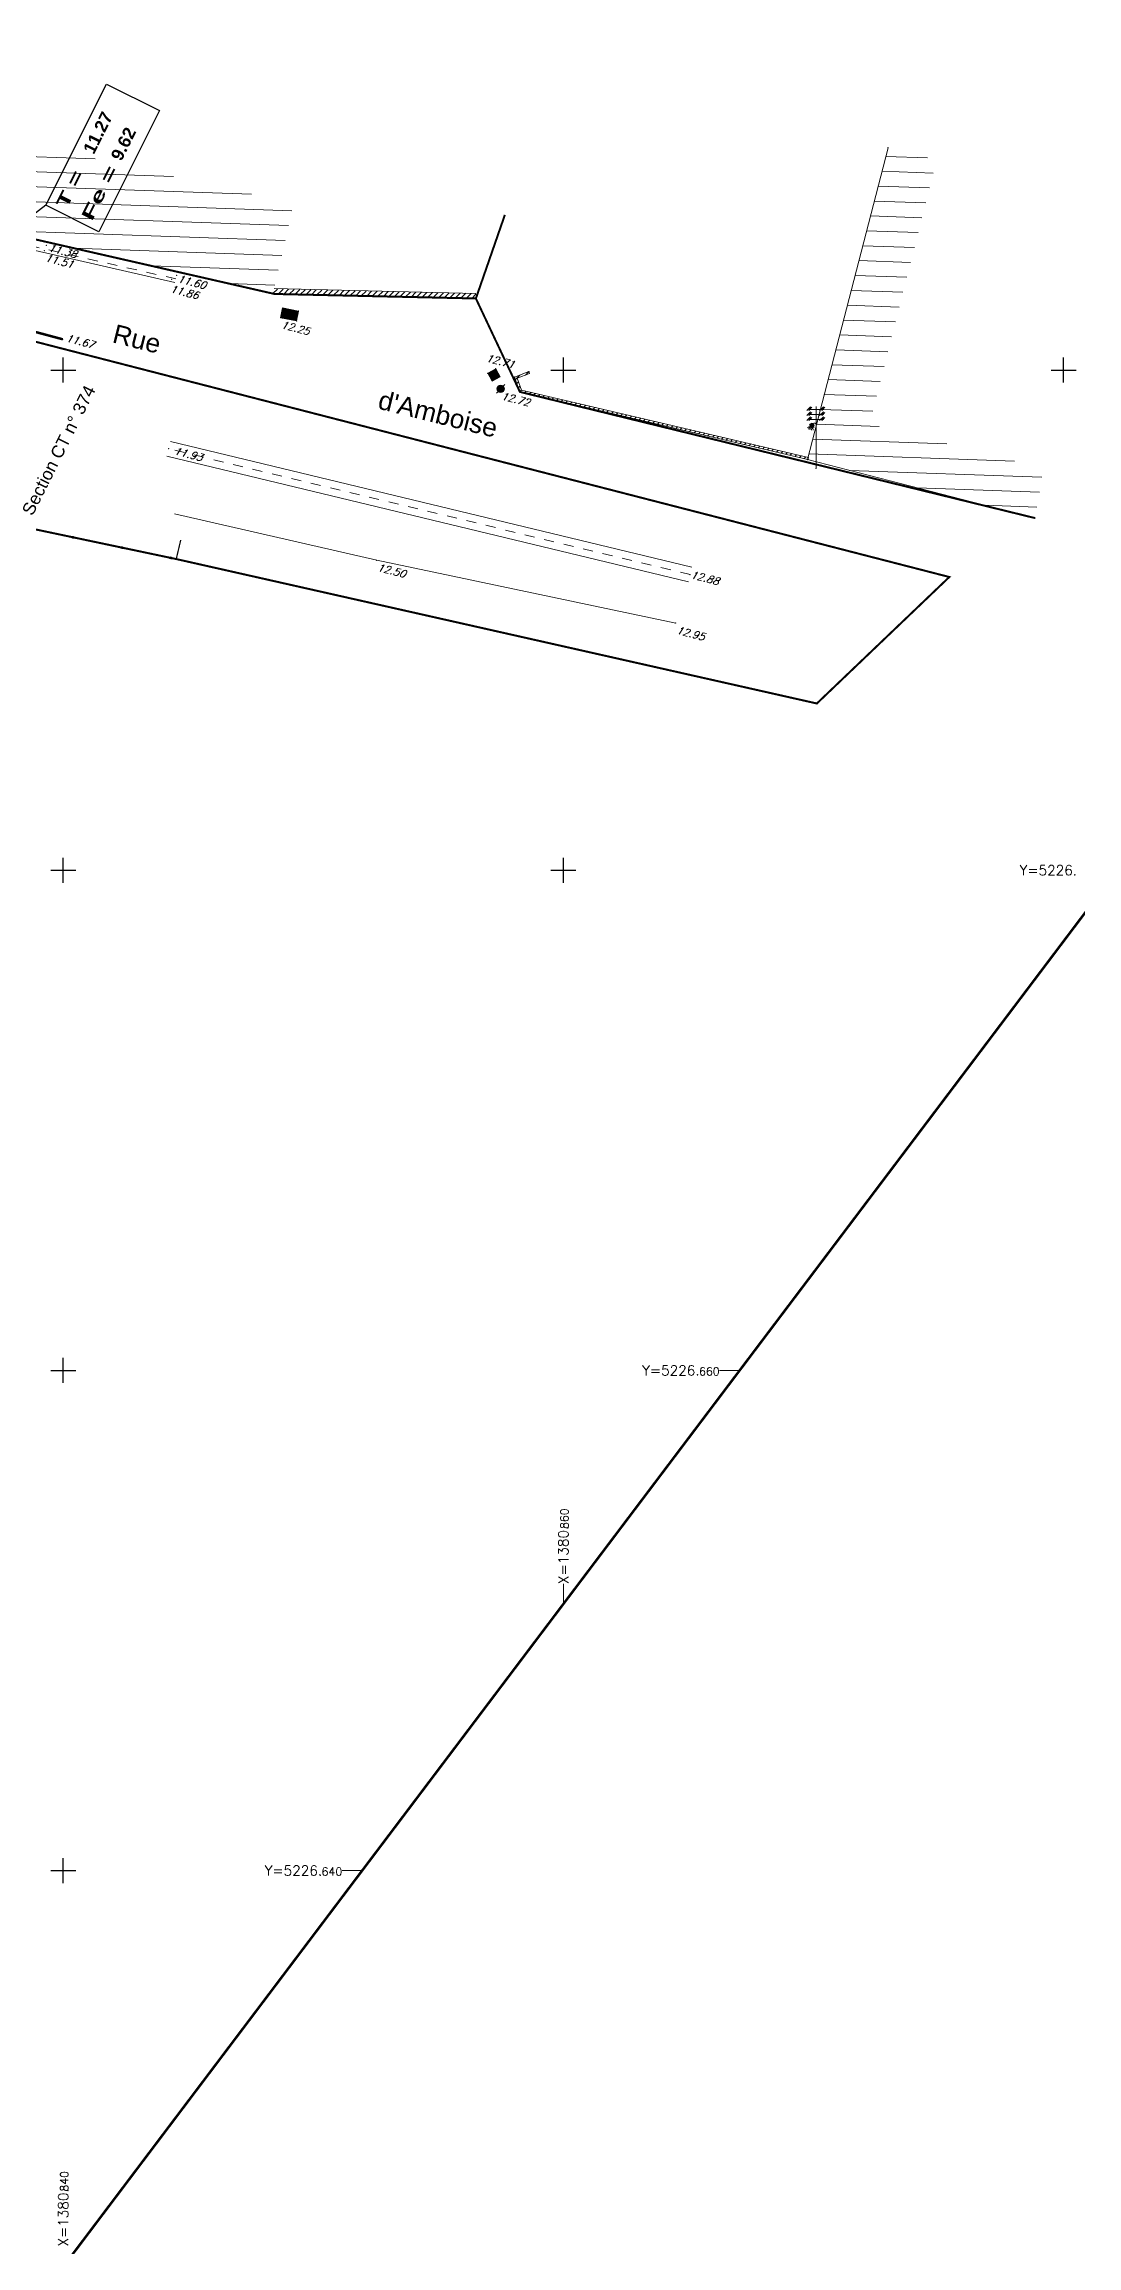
# Model space of a CAD drawing. Header units: metres. Extents: x 1380671 to 1381006, y 5226540 to 5226904.
# Drawn here: x 1380839.2 to 1380880.5, y 5226625 to 5226713 of the extents above; entities that cross this region are included whole.
import ezdxf
from ezdxf.enums import TextEntityAlignment as Align

# ---------------------------------------------------------------- set-up
doc = ezdxf.new("R2010")
doc.units = ezdxf.units.M
doc.header["$LTSCALE"] = 2
doc.linetypes.add('Grille', pattern=[0.4, 0.2, -0.2])
for name, color, linetype, lineweight in [('ASSEU_P_TEXRRA', 32, 'Continuous', 0), ('CAD_F_PARCELLE', 253, 'Continuous', 0), ('DIVERS_L_LIGNE', 7, 'Continuous', 0), ('EAU_P_BCR', 5, 'Continuous', 0), ('ECLAI_P_SUPPE1', 6, 'Continuous', 0), ('ELEC_P_SUPEBTB', 1, 'Continuous', 0), ('FDP_F_BATI', 7, 'Continuous', 9), ('FDP_F_PARCELLE', 7, 'Continuous', 0), ('FDP_L_BATI', 7, 'Continuous', 0), ('FDP_L_MURPLEIN', 7, 'Continuous', 0), ('INDET_P_AFFCAR', 21, 'Continuous', 0), ('MEP_F_CADRE', 7, 'Continuous', 0), ('MEP_F_TEXCARRO', 7, 'Continuous', 0), ('MOB_L_OBSBARRF', 7, 'Continuous', 0), ('SIGH_L_T1', 7, 'Continuous', 0), ('TOPOALT', 7, 'Continuous', 0), ('TOPOJIS', 7, 'Continuous', 0), ('VOIE_F_TEXNOM', 252, 'Continuous', 0), ('VOIE_L_BORDURE', 252, 'Continuous', 0), ('VOIE_L_CHANREV', 252, 'Continuous', 0)]:
    doc.layers.add(name, color=color, linetype=linetype, lineweight=lineweight)
for name, color, linetype in [('ASSEU_TEXRCA', 32, 'Continuous'), ('ASSEU_TEXRP', 32, 'Continuous'), ('C_divers', 7, 'Continuous'), ('MEP_F_CARRO', 7, 'Continuous')]:
    doc.layers.add(name, color=color, linetype=linetype)
doc.layers.get('0').freeze()
doc.styles.add('ARIAL', font='arialbd.ttf')
doc.styles.add('Arial 1.0', font='arial.ttf', dxfattribs={"height": 0.2})
doc.styles.add('Romans 1.5', font='Romans.shx', dxfattribs={"height": 0.3})
doc.styles.get("Standard").update_dxf_attribs({"font": 'txt.shx'})
pattern_1 = [(357.995834542, (0, 0), (0.02098329197, 0.59963297229), [])]
pattern_2 = [(45, (0, 0), (-0.11313708499, 0.11313708499), [])]

# ---------------------------------------------------------------- blocks, each defined once
blk = doc.blocks.new('TCPOINT')
at = {"color": 0}
blk.add_point((0, 0), dxfattribs=at)
at = {"layer": 'TOPOALT', "style": 'Romans 1.5'}
blk.add_attdef('ALT', text='', height=0.3, dxfattribs=at).set_placement((0.1, -0.1), align=Align.TOP_LEFT)
blk = doc.blocks.new('point')
blk.add_point((0, 0))
blk = doc.blocks.new('ftc041')
for color, points in [(256, [(-0.245, 1.76), (-0.11, 1.665, 0.202673), (-0.085, 1.726, 0.806944)]), (30, [(-0.11, 1.665), (-0.245, 1.76, 0.106841), (-0.252, 1.726, 0.662962)])]:
    blk.add_hatch(color=color).paths.add_polyline_path(points)
blk.add_line((-0.27, 1.778), (-0.08, 1.645))
at = {"color": 30}
for points in [[(-0.269, 1.682), (-0.344, 1.63)], [(-0.243, 1.651), (-0.304, 1.578)], [(-0.209, 1.63), (-0.251, 1.543)], [(-0.174, 1.619), (-0.191, 1.526)], [(-0.128, 1.62), (-0.119, 1.531)]]:
    blk.add_lwpolyline(points, dxfattribs=at)
at = {"color": 0}
blk.add_lwpolyline([(0, 0), (0, 1.755)], dxfattribs=at)
blk.add_circle((-0.168, 1.726), 0.0839, dxfattribs=at)
blk.add_arc((-0.068, 1.743), 0.0691, 9.92058, 135.28827)
blk.add_blockref('point', (0, 0))
blk = doc.blocks.new('ftc027')
for points in [[(-0.298, 2.417), (-0.251, 2.417), (-0.251, 2.361), (-0.298, 2.361)], [(-0.298, 2.217), (-0.251, 2.217), (-0.251, 2.161), (-0.298, 2.161)], [(-0.298, 2.017), (-0.251, 2.017), (-0.251, 1.961), (-0.298, 1.961)], [(0.298, 2.417), (0.251, 2.417), (0.251, 2.361), (0.298, 2.361)], [(0.298, 2.217), (0.251, 2.217), (0.251, 2.161), (0.298, 2.161)], [(0.298, 2.017), (0.251, 2.017), (0.251, 1.961), (0.298, 1.961)]]:
    blk.add_hatch(color=256).paths.add_polyline_path(points)
at = {"color": 0}
for p, q in [((0.298, 2.361), (-0.298, 2.361)), ((0.298, 2.161), (-0.298, 2.161)), ((0.298, 1.961), (-0.298, 1.961))]:
    blk.add_line(p, q, dxfattribs=at)
at = {"flags": 128}
for points in [[(-0.378, 2.324), (-0.224, 2.463), (-0.296, 2.315), (-0.171, 2.445), (-0.171, 2.445)], [(-0.378, 2.124), (-0.224, 2.263), (-0.296, 2.115), (-0.171, 2.245), (-0.171, 2.245)], [(-0.378, 1.924), (-0.224, 2.063), (-0.296, 1.915), (-0.171, 2.045), (-0.171, 2.045)], [(0.14, 2.324), (0.295, 2.463), (0.223, 2.315), (0.348, 2.445), (0.348, 2.445)], [(0.14, 2.124), (0.295, 2.263), (0.223, 2.115), (0.348, 2.245), (0.348, 2.245)], [(0.14, 1.924), (0.295, 2.063), (0.223, 1.915), (0.348, 2.045), (0.348, 2.045)]]:
    blk.add_lwpolyline(points, dxfattribs=at)
for points in [[(-0.298, 2.417), (-0.251, 2.417), (-0.251, 2.361), (-0.298, 2.361)], [(-0.298, 2.217), (-0.251, 2.217), (-0.251, 2.161), (-0.298, 2.161)], [(-0.298, 2.017), (-0.251, 2.017), (-0.251, 1.961), (-0.298, 1.961)], [(0.298, 2.417), (0.251, 2.417), (0.251, 2.361), (0.298, 2.361)], [(0.298, 2.217), (0.251, 2.217), (0.251, 2.161), (0.298, 2.161)], [(0.298, 2.017), (0.251, 2.017), (0.251, 1.961), (0.298, 1.961)]]:
    blk.add_lwpolyline(points, close=True)
at = {"color": 0}
blk.add_lwpolyline([(0, 2.475), (0, 0)], dxfattribs=at)
blk.add_blockref('point', (0, 0))
blk = doc.blocks.new('ftc001')
blk.add_hatch(color=256).paths.add_polyline_path([(0, 0), (0, 1), (1, 1), (1, 0)])
at = {"color": 0}
blk.add_lwpolyline([(0, 0), (0, 1), (1, 1), (1, 0)], close=True, dxfattribs=at)
blk = doc.blocks.new('ftc025')
h = blk.add_hatch(color=256)
edge = h.paths.add_edge_path()
edge.add_arc((0, 0), 0.15, 0, 360)
for q in [(-0.164, -0.168), (0.164, 0.168)]:
    blk.add_line((0, 0), q)
blk.add_circle((0, 0), 0.15)
blk.add_blockref('point', (0, 0))
blk = doc.blocks.new('GeoCarre')
at = {"const_width": 1}
blk.add_lwpolyline([(0, -0.5), (0, 0.5)], dxfattribs=at)

msp = doc.modelspace()

# ---------------------------------------------------------------- hatches: boundary and pattern name
at = {"layer": 'FDP_F_BATI'}
h = msp.add_hatch(dxfattribs=at)
h.set_pattern_fill('_U', color=256, scale=0.6, angle=-2.00417, style=0, pattern_type=0)
h.set_pattern_definition(pattern_1)
h.paths.add_polyline_path([(1380836.534, 5226709.529), (1380836.212, 5226708.702), (1380836.703, 5226705.726), (1380837.068, 5226705.641), (1380848.385, 5226703.06), (1380849.205, 5226706.653)])
h = msp.add_hatch(dxfattribs=at)
h.set_pattern_fill('_U', color=256, scale=0.6, angle=-2.00417, style=0, pattern_type=0)
h.set_pattern_definition(pattern_1)
h.paths.add_polyline_path([(1380872.987, 5226708.895), (1380869.756, 5226696.422), (1380878.856, 5226694.086), (1380879.194, 5226696.064), (1380872.239, 5226697.85), (1380874.923, 5226708.394)])
at = {"layer": 'FDP_L_MURPLEIN'}
h = msp.add_hatch(dxfattribs=at)
h.set_pattern_fill('_USER', color=256, scale=0.16, angle=45, style=0, pattern_type=0)
h.set_pattern_definition(pattern_2)
h.paths.add_polyline_path([(1380848.43, 5226703.255), (1380848.385, 5226703.06), (1380848.447, 5226703.046), (1380856.5, 5226702.866), (1380856.504, 5226703.065), (1380848.472, 5226703.245)])
h.paths.add_polyline_path([(1380839.661, 5226717.112), (1380839.502, 5226717.174), (1380836.534, 5226709.529), (1380836.731, 5226709.485)])
h.paths.add_polyline_path([(1380839.961, 5226718.356), (1380840.115, 5226718.295), (1380840.116, 5226718.298), (1380842.105, 5226723.468), (1380842.225, 5226723.78), (1380842.043, 5226723.838), (1380841.918, 5226723.539)])
h = msp.add_hatch(dxfattribs=at)
h.set_pattern_fill('_USER', color=256, scale=0.16, angle=45, style=0, pattern_type=0)
h.set_pattern_definition(pattern_2)
h.paths.add_polyline_path([(1380858.619, 5226699.944), (1380858.049, 5226699.725), (1380858.26, 5226699.13), (1380858.261, 5226699.13), (1380869.78, 5226696.43), (1380869.798, 5226696.508), (1380858.321, 5226699.198), (1380858.15, 5226699.678), (1380858.647, 5226699.869)])

# ---------------------------------------------------------------- linework, layer by layer
at = {"layer": 'ASSEU_TEXRCA', "color": 32, "flags": 128}
msp.add_lwpolyline([(1380843.841, 5226710.385), (1380841.418, 5226705.536), (1380839.307, 5226706.591), (1380841.73, 5226711.44)], close=True, dxfattribs=at)
at = {"layer": 'ASSEU_TEXRCA', "flags": 128}
msp.add_lwpolyline([(1380839.307, 5226706.591), (1380834.471, 5226702.877)], dxfattribs=at)
at = {"layer": 'CAD_F_PARCELLE', "const_width": 0.08, "flags": 128}
for points in [[(1380878.856, 5226694.086), (1380858.261, 5226699.13), (1380856.5, 5226702.866), (1380848.447, 5226703.046), (1380836.703, 5226705.726), (1380836.212, 5226708.702), (1380842.043, 5226723.838), (1380842.043, 5226723.838)], [(1380856.5, 5226702.866), (1380857.659, 5226706.208)]]:
    msp.add_lwpolyline(points, dxfattribs=at)
msp.add_lwpolyline([(1380834.763, 5226702.199), (1380831.326, 5226695.225), (1380844.517, 5226692.446), (1380870.136, 5226686.67), (1380875.433, 5226691.728)], close=True, dxfattribs=at)
at = {"layer": 'FDP_F_BATI', "flags": 128}
msp.add_lwpolyline([(1380848.432, 5226703.267), (1380856.503, 5226703.065)], dxfattribs=at)
at = {"layer": 'FDP_L_BATI', "flags": 128}
msp.add_lwpolyline([(1380872.987, 5226708.895), (1380869.756, 5226696.422), (1380878.856, 5226694.086)], dxfattribs=at)
at = {"layer": 'FDP_L_MURPLEIN'}
for p, q in [((1380837.068, 5226705.641), (1380848.447, 5226703.046)), ((1380848.447, 5226703.046), (1380856.5, 5226702.866)), ((1380858.619, 5226699.944), (1380858.647, 5226699.869)), ((1380869.78, 5226696.43), (1380869.798, 5226696.508))]:
    msp.add_line(p, q, dxfattribs=at)
at = {"layer": 'FDP_L_MURPLEIN', "flags": 128}
for points in [[(1380858.619, 5226699.944), (1380858.049, 5226699.725), (1380858.26, 5226699.13), (1380858.261, 5226699.13), (1380869.78, 5226696.43)], [(1380858.647, 5226699.869), (1380858.15, 5226699.678), (1380858.321, 5226699.198), (1380869.798, 5226696.508)]]:
    msp.add_lwpolyline(points, dxfattribs=at)
at = {"layer": 'MEP_F_CADRE', "const_width": 0.1}
msp.add_lwpolyline([(1380776.366, 5226539.855), (1381005.466, 5226843.39), (1380924.806, 5226904.269), (1380671.007, 5226568.009), (1380705.053, 5226542.312), (1380729.753, 5226575.037)], close=True, dxfattribs=at)
at = {"layer": 'MEP_F_CARRO'}
for p, q in [((1380839.5, 5226700), (1380840.5, 5226700)), ((1380840, 5226699.5), (1380840, 5226700.5)), ((1380859.5, 5226700), (1380860.5, 5226700)), ((1380860, 5226699.5), (1380860, 5226700.5)), ((1380879.5, 5226700), (1380880.5, 5226700)), ((1380880, 5226699.5), (1380880, 5226700.5)), ((1380840, 5226679.5), (1380840, 5226680.5)), ((1380860, 5226679.5), (1380860, 5226680.5)), ((1380839.5, 5226680), (1380840.5, 5226680)), ((1380859.5, 5226680), (1380860.5, 5226680)), ((1380840, 5226659.5), (1380840, 5226660.5)), ((1380839.5, 5226660), (1380840.5, 5226660)), ((1380839.5, 5226640), (1380840.5, 5226640)), ((1380840, 5226639.5), (1380840, 5226640.5))]:
    msp.add_line(p, q, dxfattribs=at)
at = {"layer": 'MEP_F_TEXCARRO'}
for p, q in [((1380867.049, 5226660), (1380866.249, 5226660)), ((1380860, 5226650.661), (1380860, 5226651.461)), ((1380851.953, 5226640), (1380851.153, 5226640))]:
    msp.add_line(p, q, dxfattribs=at)
at = {"layer": 'MOB_L_OBSBARRF', "linetype": 'Continuous', "const_width": 0.05, "flags": 128}
msp.add_lwpolyline([(1380844.697, 5226693.207), (1380844.517, 5226692.446), (1380834.82, 5226694.487), (1380830.872, 5226693.26), (1380828.768, 5226688.485)], dxfattribs=at)
at = {"layer": 'SIGH_L_T1', "const_width": 0.1, "flags": 128}
msp.add_lwpolyline([(1380832.951, 5226703.117), (1380839.979, 5226701.234)], dxfattribs=at)
at = {"layer": 'VOIE_L_BORDURE', "flags": 128}
for points in [[(1380844.465, 5226703.507), (1380836.941, 5226705.218)], [(1380865.139, 5226692.117), (1380844.284, 5226697.146)], [(1380864.998, 5226691.534), (1380844.143, 5226696.562)]]:
    msp.add_lwpolyline(points, dxfattribs=at)
at = {"layer": 'VOIE_L_BORDURE', "linetype": 'Grille', "flags": 128}
for points in [[(1380844.498, 5226703.653), (1380836.974, 5226705.365)], [(1380865.068, 5226691.826), (1380844.214, 5226696.854)], [(1380865.068, 5226691.826), (1380844.214, 5226696.854)]]:
    msp.add_lwpolyline(points, dxfattribs=at)
at = {"layer": 'VOIE_L_CHANREV', "flags": 128}
msp.add_lwpolyline([(1380864.495, 5226689.885), (1380852.533, 5226692.398), (1380844.445, 5226694.248)], dxfattribs=at)

# ---------------------------------------------------------------- block references
at = {"layer": 'C_divers', "xscale": 0.1, "yscale": 0.1, "zscale": 0.1, "rotation": 168.1136002033025}
for p in [(1380840.39, 5226693.314), (1380842.347, 5226692.903), (1380844.304, 5226692.491)]:
    msp.add_blockref('GeoCarre', p, dxfattribs=at)
at = {"layer": 'DIVERS_L_LIGNE', "xscale": 0.6479848745115011, "yscale": 0.3995464145254379, "rotation": 348.7450033746442}
msp.add_blockref('ftc001', (1380848.692, 5226702.098), dxfattribs=at)
at = {"layer": 'EAU_P_BCR'}
msp.add_blockref('ftc025', (1380857.493, 5226699.252), dxfattribs=at)
at = {"layer": 'ECLAI_P_SUPPE1'}
msp.add_blockref('ftc041', (1380870.108, 5226696.068), dxfattribs=at)
at = {"layer": 'ELEC_P_SUPEBTB'}
msp.add_blockref('ftc027', (1380870.108, 5226696.068), dxfattribs=at)
at = {"layer": 'INDET_P_AFFCAR', "xscale": 0.3673338276402479, "yscale": 0.3673338276402479, "rotation": 209.2510527717976}
msp.add_blockref('ftc001', (1380857.296, 5226700.057), dxfattribs=at)
at = {"layer": 'TOPOJIS'}
for p in [(1380872.987, 5226708.895), (1380848.447, 5226703.046), (1380848.447, 5226703.046), (1380856.5, 5226702.866), (1380849.327, 5226701.971), (1380849.401, 5226702.364), (1380856.976, 5226699.877), (1380858.049, 5226699.725), (1380858.619, 5226699.944), (1380858.26, 5226699.13), (1380858.261, 5226699.13), (1380869.756, 5226696.422), (1380869.78, 5226696.43), (1380870.108, 5226696.068), (1380878.856, 5226694.086)]:
    msp.add_blockref('TCPOINT', p, dxfattribs=at)
ref = msp.add_blockref('TCPOINT', (1380839.248, 5226704.776), dxfattribs=at)
ref.add_attrib('ALT', '11.51', dxfattribs={"layer": 'TOPOALT', "height": 0.3, "rotation": 345.48038, "style": 'Romans 1.5', "oblique": 18}).set_placement((1380839.32, 5226704.654), align=Align.TOP_LEFT)
ref = msp.add_blockref('TCPOINT', (1380839.317, 5226704.997), dxfattribs=at)
ref.add_attrib('ALT', '11.38', dxfattribs={"layer": 'TOPOALT', "height": 0.3, "rotation": 345.48038, "style": 'Romans 1.5', "oblique": 18}).set_placement((1380839.453, 5226705.054), align=Align.TOP_LEFT)
ref = msp.add_blockref('TCPOINT', (1380844.336, 5226703.625), dxfattribs=at)
ref.add_attrib('ALT', '11.86', dxfattribs={"layer": 'TOPOALT', "height": 0.3, "rotation": 345.48038, "style": 'Romans 1.5', "oblique": 18}).set_placement((1380844.326, 5226703.412), align=Align.TOP_LEFT)
ref = msp.add_blockref('TCPOINT', (1380844.529, 5226703.789), dxfattribs=at)
ref.add_attrib('ALT', '11.60', dxfattribs={"layer": 'TOPOALT', "height": 0.3, "rotation": 345.48038, "style": 'Romans 1.5', "oblique": 18}).set_placement((1380844.62, 5226703.816), align=Align.TOP_LEFT)
ref = msp.add_blockref('TCPOINT', (1380848.692, 5226702.098), dxfattribs=at)
ref.add_attrib('ALT', '12.25', dxfattribs={"layer": 'TOPOALT', "height": 0.3, "rotation": 345.48038, "style": 'Romans 1.5', "oblique": 18}).set_placement((1380848.763, 5226701.976), align=Align.TOP_LEFT)
ref = msp.add_blockref('TCPOINT', (1380839.979, 5226701.234), dxfattribs=at)
ref.add_attrib('ALT', '11.67', dxfattribs={"layer": 'TOPOALT', "height": 0.3, "rotation": 345.48038, "style": 'Romans 1.5', "oblique": 18}).set_placement((1380840.155, 5226701.443), align=Align.TOP_LEFT)
ref = msp.add_blockref('TCPOINT', (1380857.296, 5226700.057), dxfattribs=at)
ref.add_attrib('ALT', '12.71', dxfattribs={"layer": 'TOPOALT', "height": 0.3, "rotation": 345.48038, "style": 'Romans 1.5', "oblique": 18}).set_placement((1380856.954, 5226700.65), align=Align.TOP_LEFT)
ref = msp.add_blockref('TCPOINT', (1380857.493, 5226699.252), dxfattribs=at)
ref.add_attrib('ALT', '12.72', dxfattribs={"layer": 'TOPOALT', "height": 0.3, "rotation": 345.48038, "style": 'Romans 1.5', "oblique": 18}).set_placement((1380857.565, 5226699.13), align=Align.TOP_LEFT)
ref = msp.add_blockref('TCPOINT', (1380844.214, 5226696.854), dxfattribs=at)
ref.add_attrib('ALT', '11.93', dxfattribs={"layer": 'TOPOALT', "height": 0.3, "rotation": 345.48038, "style": 'Romans 1.5', "oblique": 18}).set_placement((1380844.484, 5226696.933), align=Align.TOP_LEFT)
ref = msp.add_blockref('TCPOINT', (1380852.533, 5226692.398), dxfattribs=at)
ref.add_attrib('ALT', '12.50', dxfattribs={"layer": 'TOPOALT', "height": 0.3, "rotation": 345.48038, "style": 'Romans 1.5', "oblique": 18}).set_placement((1380852.605, 5226692.276), align=Align.TOP_LEFT)
ref = msp.add_blockref('TCPOINT', (1380865.068, 5226691.826), dxfattribs=at)
ref.add_attrib('ALT', '12.88', dxfattribs={"layer": 'TOPOALT', "height": 0.3, "rotation": 345.48038, "style": 'Romans 1.5', "oblique": 18}).set_placement((1380865.137, 5226691.98), align=Align.TOP_LEFT)
ref = msp.add_blockref('TCPOINT', (1380864.495, 5226689.885), dxfattribs=at)
ref.add_attrib('ALT', '12.95', dxfattribs={"layer": 'TOPOALT', "height": 0.3, "rotation": 345.48038, "style": 'Romans 1.5', "oblique": 18}).set_placement((1380864.567, 5226689.763), align=Align.TOP_LEFT)

# ---------------------------------------------------------------- texts
at = {"layer": 'ASSEU_P_TEXRRA', "style": 'ARIAL'}
msp.add_text('11.27', height=0.5, rotation=63.44736, dxfattribs=at).set_placement((1380841.999, 5226710.165), align=Align.RIGHT)
at = {"layer": 'ASSEU_P_TEXRRA', "style": 'ARIAL', "width": 1.516535}
msp.add_text('T =', height=0.5, rotation=63.44736, dxfattribs=at).set_placement((1380840.135, 5226706.435), (1380840.832, 5226707.83), align=Align.FIT)
at = {"layer": 'ASSEU_TEXRP', "style": 'ARIAL'}
msp.add_text('  9.62', height=0.5, rotation=63.44736, dxfattribs=at).set_placement((1380842.149, 5226707.982, -6.97))
at = {"layer": 'ASSEU_TEXRP', "style": 'ARIAL', "width": 1.651217}
msp.add_text('Fe =', height=0.5, rotation=63.44736, dxfattribs=at).set_placement((1380841.145, 5226705.93), (1380842.191, 5226708.023), align=Align.FIT)
at = {"layer": 'FDP_F_PARCELLE', "style": 'Arial 1.0'}
msp.add_text('Section CT n° 374', height=0.5, rotation=63.44736, dxfattribs=at).set_placement((1380840.039, 5226696.684), align=Align.CENTER)
at = {"layer": 'MEP_F_TEXCARRO'}
for s, height, p in [('Y=5226.', 0.4, (1380880.544, 5226679.8)), ('Y=5226.', 0.4, (1380865.449, 5226659.8)), ('660', 0.32, (1380866.249, 5226659.8)), ('Y=5226.', 0.4, (1380850.353, 5226639.8)), ('640', 0.32, (1380851.153, 5226639.8))]:
    msp.add_text(s, height=height, dxfattribs=at).set_placement(p, align=Align.RIGHT)
for s, height, p in [('860', 0.32, (1380860.2, 5226653.661)), ('X=1380.', 0.4, (1380860.2, 5226651.461)), ('840', 0.32, (1380840.2, 5226627.163)), ('X=1380.', 0.4, (1380840.2, 5226624.963))]:
    msp.add_text(s, height=height, rotation=90, dxfattribs=at).set_placement(p)
at = {"layer": 'VOIE_F_TEXNOM', "style": 'Arial 1.0'}
for s, rotation, p in [('Rue                                      Basse                                          de                                              Saint-Eloi', 65.68335, (1380838.145, 5226725.088)), ("Rue                               d'Amboise                                      ", 345.99807, (1380855.044, 5226698.233))]:
    msp.add_text(s, height=0.75, rotation=rotation, dxfattribs=at).set_placement(p, align=Align.MIDDLE_CENTER)

doc.saveas('drawing.dxf')
